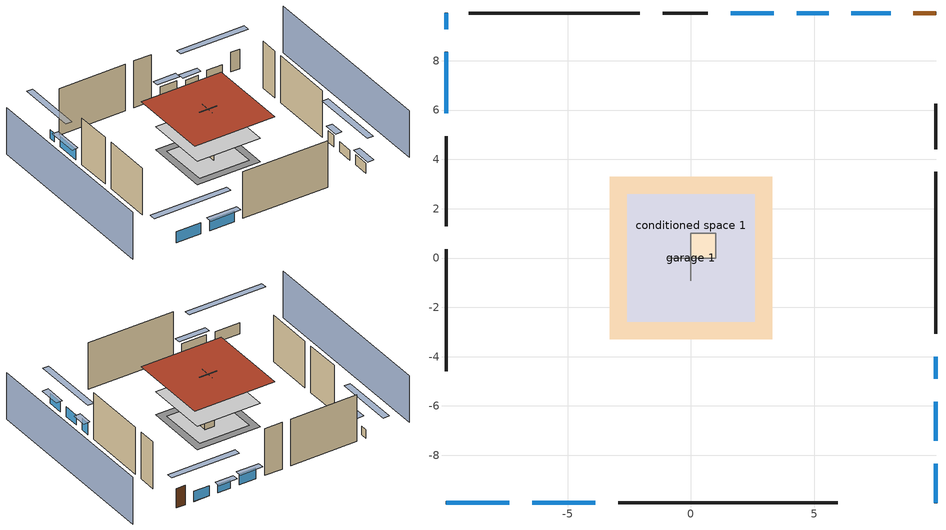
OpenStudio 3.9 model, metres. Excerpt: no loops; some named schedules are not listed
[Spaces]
conditioned space 1
 floor to garage 1 (Floor1 construction): -2.59,-2.59 -2.59,2.59 2.59,2.59 2.59,-2.59 z0
 floor foundation (Slab2 construction): -3.3,-3.3 -3.3,3.3 3.3,3.3 3.3,-3.3 z0
 floor adiabatic (AdiabaticFloorConstruction): -3.3,-3.3 -3.3,3.3 3.3,3.3 3.3,-3.3 z2.44
 wall outside (Wall3 construction): -2.96,-9.93 5.96,-9.93 z0:4.88
 wall outside (Wall4 construction): -9.93,0.36 -9.93,-4.6 z0:4.88
 wall outside (Wall7 construction): -2.08,9.93 -9.01,9.93 z0:4.88
 wall outside (Wall8 construction): 9.93,-3.08 9.93,3.49 z0:4.88
 wall outside (AdiabaticWallConstruction): -9.94,-9.93 -7.38,-9.93 / -6.45,-9.93 -3.89,-9.93 / 3.36,9.93 1.61,9.93 z0:1.16; -9.93,9.94 -9.93,9.28 / 5.58,9.93 4.28,9.93 z0:0.89; -9.93,8.35 -9.93,5.87 z0:1.1; 8.09,9.93 6.51,9.93 z0:1.07; 9.93,-7.42 9.93,-5.83 / 9.93,-9.94 9.93,-8.35 z0:1.04; 9.93,-4.9 9.93,-4 z0:1.19
 wall outside (AdiabaticWallConstruction 1): 9.94,9.93 9.02,9.93 z0:2.03
 wall to garage 1 (Wall5 construction): 0.91,0 -0.91,0 z0:4.88
 wall to garage 1 (Wall6 construction): 0,0.91 0,-0.91 z0:4.88
 window (WindowConstruction): -9.93,-9.93 -7.38,-9.93 z0:1.16
 window (WindowConstruction 1): -6.45,-9.93 -3.89,-9.93 z0:1.16
 window (WindowConstruction 2): -9.93,9.93 -9.93,9.28 z0:0.88
 window (WindowConstruction 3): -9.93,8.35 -9.93,5.87 z0:1.1
 window (WindowConstruction 4): 8.09,9.93 6.51,9.93 z0:1.07
 window (WindowConstruction 5): 5.58,9.93 4.29,9.93 z0:0.88
 window (WindowConstruction 6): 3.36,9.93 1.61,9.93 z0:1.16
 window (WindowConstruction 7): 9.93,-7.42 9.93,-5.83 z0:1.04
 window (WindowConstruction 8): 9.93,-4.9 9.93,-4 z0:1.19
 window (WindowConstruction 9): 9.93,-9.93 9.93,-8.35 z0:1.04
 door (Door): 9.93,9.93 9.02,9.93 z0:2.03
 ceiling adiabatic (AdiabaticFloorConstruction): 3.3,-3.3 3.3,3.3 -3.3,3.3 -3.3,-3.3 z2.44
 roof outside (Roof1 construction): -4.2,4.2 -4.2,-4.2 4.2,-4.2 4.2,4.2 z4.88
garage 1
 floor foundation (Slab1 construction): -2.59,-2.59 -2.59,2.59 2.59,2.59 2.59,-2.59 z0
 wall outside (Wall1 construction): -9.93,4.94 -9.93,1.29 z0:4.88
 wall outside (Wall2 construction): 0.68,9.93 -1.15,9.93 z0:4.88
 wall outside (Wall9 construction): 9.93,4.42 9.93,6.25 z0:4.88
central ac and furnace airloop ret air space
 floor adiabatic (AdiabaticConst): 0,0 0,1 1,1 1,0 z0
 wall adiabatic (AdiabaticConst): 0,1 0,0 1,0 1,1 0,1 z0:1
 ceiling adiabatic (AdiabaticConst): 1,0 1,1 0,1 0,0 z1
shading: 14.51,-9.93 14.51,9.93 / -14.51,9.93 -14.51,-9.93 z0:4.88; -4.63,-9.93 -12.68,-9.93 -12.68,-10.54 -4.63,-10.54 z3.9; -3.58,-9.93 -6.75,-9.93 -6.75,-10.54 -3.58,-10.54 z1.46; -9.93,6.54 -9.93,12.68 -10.54,12.68 -10.54,6.54 z3.63; -9.93,5.57 -9.93,8.66 -10.54,8.66 -10.54,5.57 z1.4; 3.76,9.93 10.84,9.93 10.84,10.54 3.76,10.54 z3.81; 3.98,9.93 5.88,9.93 5.88,10.54 3.98,10.54 z1.19; 1.3,9.93 3.66,9.93 3.66,10.54 1.3,10.54 z1.46; 9.93,-3.09 9.93,-10.16 10.54,-10.16 10.54,-3.09 z3.78; 9.93,-3.7 9.93,-5.21 10.54,-5.21 10.54,-3.7 z1.49; 9.93,-8.04 9.93,-10.24 10.54,-10.24 10.54,-8.04 z1.34
[Site]
Portland Intl Arpt_OR: Latitude {deg}=45.59; Longitude {deg}=-122.6; Time Zone {hr}=-8; Elevation {m}=33; Terrain=Suburbs; Keep Site Location Information=Yes
[Site:GroundTemperature:Shallow]
10.2558, 8.96328, 8.85977, 9.47314, 11.9355, 14.3863, 16.5111, 17.8571, 17.9714, 16.8767, 14.8061, 12.4304
[Site:WaterMainsTemperature]
Calculation Method=Schedule; Temperature Schedule=mains temperature schedule
[Building]
Building 1
[Material] Roughness=Rough
Name | Thickness {m} | Conductivity {W/m-K} | Density {kg/m3} | Specific Heat {J/kg-K} | Thermal Absorptance | Solar Absorptance | Visible Absorptance
asphalt or fiberglass shingles | 0.00635 | 0.162714 | 1121.4 | 1465.45 | 0.9 | 0.85 | 0.85
roof rigid ins | 0.103632 | 0.029427 | 32.04 | 1214.23 | 0.9 | 0.7 | 0.7
osb sheathing 0.75 in. | 0.01905 | 0.115458 | 512.64 | 1214.23 | 0.9 | 0.7 | 0.7
roof stud and cavity | 0.2032 | 0.0828465 | 78.34581 | 1123.46 | 0.9 | 0.7 | 0.7
gypsum board | 0.0127 | 0.160291 | 801 | 837.4 | 0.9 | 0.6 | 0.6
wood siding | 0.0254 | 0.102417 | 544.68 | 1172.36 | 0.9 | 0.85 | 0.85
osb sheathing 0.5 in. | 0.0127 | 0.115458 | 512.64 | 1214.23 | 0.9 | 0.7 | 0.7
wall stud and cavity | 0.1397 | 0.727959 | 139.0536 | 1170.24 | 0.9 | 0.6 | 0.6
wall stud and cavity 1 | 0.1397 | 0.550994 | 139.0536 | 1170.24 | 0.9 | 0.7 | 0.7
osb sheathing 0.5 in. 1; osb sheathing 0.5 in. 2 | 0.0127 | 0.115458 | 512.64 | 1214.23
wall stud and cavity 2 | 0.1397 | 0.335416 | 139.0536 | 1170.24 | 0.9 | 0.7 | 0.7
floor stud and cavity | 0.1397 | 0.923637 | 92.3553 | 1139.71 | 0.9 | 0.7 | 0.7
floor covering | 0.0127 | 0.0433444 | 54.468 | 1339.84 | 0.9 | 0.6 | 0.6
concrete 4.0 in. | 0.1016 | 1.803125 | 2242.8 | 837.4 | 0.9 | 0.7 | 0.7
floor covering 1 | 0.0127 | 0.0450781 | 54.468 | 1339.84 | 0.9 | 0.9 | 0.9
wood siding 1; wood siding 2 | 0.0254 | 0.102417 | 544.68 | 1172.36
wall rigid ins; floor rigid ins | 0.512978 | 0.029427 | 32.04 | 1214.23 | 0.9 | 0.7 | 0.7
wall stud and cavity 3 | 0.0889 | 0.380278 | 52.3479 | 1209.89 | 0.9 | 0.7 | 0.7
door material | 0.04445 | 0.0612267 | 512.64 | 1214.23 | 0.9 | 0.7 | 0.7
floor stud and cavity 1 | 0.1397 | 1.75129 | 37.0049 | 1207.88 | 0.9 | 0.7 | 0.7
wall stud and cavity 4 | 0.0889 | 0.391764 | 83.0341 | 1211.67 | 0.9 | 0.7 | 0.7
furniture material conditioned space 1; furniture material garage 1 | 0.1524 | 0.115458 | 640.8 | 1214.23 | 0.9 | 0.6 | 0.6
[Construction]
Roof1 construction: asphalt or fiberglass shingles, roof rigid ins, osb sheathing 0.75 in., roof stud and cavity, gypsum board
Wall1 construction; Wall2 construction: wood siding, osb sheathing 0.5 in., wall stud and cavity
Wall3 construction; Wall4 construction: wood siding, osb sheathing 0.5 in., wall stud and cavity 1, gypsum board
Wall5 construction: osb sheathing 0.5 in. 1, wall stud and cavity 2, gypsum board
Wall6 construction: osb sheathing 0.5 in. 2, wall stud and cavity 2, gypsum board
Wall7 construction; Wall8 construction: wood siding, osb sheathing 0.5 in. 1, wall stud and cavity 1, gypsum board
Wall9 construction: wood siding, osb sheathing 0.5 in. 1, wall stud and cavity
Floor1 construction: floor stud and cavity, osb sheathing 0.75 in., floor covering
Slab1 construction: concrete 4.0 in.
Slab2 construction: concrete 4.0 in., floor covering 1
WindowConstruction; WindowConstruction 1; WindowConstruction 2; WindowConstruction 3; WindowConstruction 4; WindowConstruction 5; WindowConstruction 6; WindowConstruction 7; WindowConstruction 8; WindowConstruction 9: WindowMaterial
AdiabaticWallConstruction: wood siding 1, wall rigid ins, wall stud and cavity 3, gypsum board
Door: door material
AdiabaticWallConstruction 1: wood siding 2, wall rigid ins, wall stud and cavity 3, gypsum board
AdiabaticFloorConstruction: floor stud and cavity 1, floor rigid ins, osb sheathing 0.75 in., floor covering
PartitionWallConstruction: gypsum board, wall stud and cavity 4, gypsum board
furniture construction conditioned space 1: furniture material conditioned space 1
furniture construction garage 1: furniture material garage 1
AdiabaticConst: Adiabatic
[WindowMaterial:SimpleGlazingSystem]
WindowMaterial: U-Factor {W/m2-K}=2.78222; Solar Heat Gain Coefficient=0.56
[Material:NoMass]
Adiabatic: Roughness=Rough; Thermal Resistance {m2-K/W}=176.1
[ThermalZone] Multiplier=1; Use Ideal Air Loads=No
Name | Volume {m3} | Thermostat
conditioned space | 278.185 | conditioned space temperature setpoint
garage | 65.242
central ac and furnace airloop ret air zone | 1
[Sizing:Zone] Zone Cooling Design Supply Air Temperature Input Method=SupplyAirTemperature; Zone Cooling Design Supply Air Temperature {C}=14; Zone Cooling Design Supply Air Temperature Difference {deltaC}=11.11; Zone Heating Design Supply Air Temperature Input Method=SupplyAirTemperature; Zone Heating Design Supply Air Temperature {C}=40; Zone Heating Design Supply Air Temperature Difference {deltaC}=11.11; Zone Cooling Design Supply Air Humidity Ratio {kg-H2O/kg-air}=0.0085; Zone Heating Design Supply Air Humidity Ratio {kg-H2O/kg-air}=0.008; Cooling Design Air Flow Method=DesignDay; Heating Design Air Flow Method=DesignDay; Account for Dedicated Outdoor Air System=No; Dedicated Outdoor Air System Control Strategy=NeutralSupplyAir; Dedicated Outdoor Air Low Setpoint Temperature for Design {C}=autosize; Dedicated Outdoor Air High Setpoint Temperature for Design {C}=autosize; Zone Load Sizing Method=Sensible Load Only No Latent Load; Zone Latent Cooling Design Supply Air Humidity Ratio Input Method=HumidityRatioDifference; Zone Cooling Design Supply Air Humidity Ratio Difference {kgWater/kgDryAir}=0.005; Zone Latent Heating Design Supply Air Humidity Ratio Input Method=HumidityRatioDifference; Zone Humidification Design Supply Air Humidity Ratio Difference {kgWater/kgDryAir}=0.005; Sizing Option=Coincident
garage; central ac and furnace airloop ret air zone
[Space]
Name | Thermal Zone | Volume {m3}
conditioned space 1 | conditioned space | 278.185
garage 1 | garage | 65.242
central ac and furnace airloop ret air space | central ac and furnace airloop ret air zone
[ThermostatSetpoint:DualSetpoint]
conditioned space temperature setpoint: Heating Setpoint Temperature Schedule=heating setpoint; Cooling Setpoint Temperature Schedule=cooling setpoint; Temperature Difference Between Cutout And Setpoint {deltaC}=0
[Foundation:Kiva] Wall Height Above Grade {m}=0.1016; Wall Depth Below Slab {m}=0.2032
Name | Initial Indoor Air Temperature {C}
Foundation Kiva 1 | 13.4258
Foundation Kiva 2 | 21.1111
[Foundation:Kiva:Settings]
Soil Conductivity {W/m-K}=1.3848; Soil Density {kg/m3}=1842.3; Soil Specific Heat {J/kg-K}=418.7; Ground Solar Absorptivity=0.9; Ground Thermal Absorptivity=0.9; Ground Surface Roughness {m}=0.03; Far-Field Width {m}=40; Deep-Ground Boundary Condition=ZeroFlux; Deep-Ground Depth {m}=40; Minimum Cell Dimension {m}=0.2; Maximum Cell Growth Coefficient=3; Simulation Timestep=Timestep
[SurfaceProperty:ExposedFoundationPerimeter] Exposed Perimeter Calculation Method=TotalExposedPerimeter
Name | Total Exposed Perimeter {m}
Slab1 | 14.6304
Slab2 | 24.20112
[SurfaceProperty:IncidentSolarMultiplier] Incident Solar Multiplier=1; Incident Solar Multiplier Schedule=trans schedule winter=0.85 summer=0.7
Window1; Window2; Window3; Window4; Window5; Window6; Window7; Window8; Window9; Window10
[InternalMass:Definition] Design Level Calculation Method=SurfaceArea
Name | Construction | Surface Area {m2}
partition wall mass | PartitionWallConstruction | 114.085
furniture mass conditioned space 1 | furniture construction conditioned space 1 | 45.63397
furniture mass garage 1 | furniture construction garage 1 | 2.67561
[InternalMass] Multiplier=1
Name | Internal Mass Definition | Space or SpaceType
partition wall mass | partition wall mass | conditioned space 1
furniture mass conditioned space 1 | furniture mass conditioned space 1 | conditioned space 1
furniture mass garage 1 | furniture mass garage 1 | garage 1
[Fan:SystemModel]
central ac and furnace supply fan: Availability Schedule=Always On Discrete; Design Maximum Air Flow Rate {m3/s}=0.533773; Speed Control Method=Discrete; Electric Power Minimum Flow Rate Fraction=0.2; Design Pressure Rise {Pa}=500; Motor Efficiency=1; Motor In Air Stream Fraction=1; Design Electric Power Consumption {W}=autosize; Design Power Sizing Method=PowerPerFlow; Electric Power Per Unit Flow Rate {W/(m3/s)}=794.58; Electric Power Per Unit Flow Rate Per Unit Pressure {W-s/m3-Pa}=1.66667; Fan Total Efficiency=0.7; Motor Loss Radiative Fraction=0; Speed Flow Fraction 1=0.91954; Speed Electric Power Fraction 1=0.77752; Speed Flow Fraction 2=1; Speed Electric Power Fraction 2=1
[EnergyManagementSystem:Sensor]
Name | Output Variable or Output Meter Index Key | Output Variable or Output Meter
central_ac_and_furnace_supply_fan_s; central_ac_and_furnace_supply_fan_s_1 | central ac and furnace supply fan | Fan Electricity Energy
water_heater_T_set | water heater setpoint | Schedule Value
out_pb_s |  | Site Outdoor Air Barometric Pressure
out_wt_s |  | Site Outdoor Air Humidity Ratio
site_vw_s |  | Site Wind Speed
cool_season | cooling season schedule | Schedule Value
central_ac_and_furnace_airloop_Fan_RTF_s | central ac and furnace supply fan | Fan Runtime Fraction Speed 1
central_ac_and_furnace_airloop_Fan_RTF_s_1 | central ac and furnace supply fan | Fan Runtime Fraction Speed 2
central_ac_and_furnace_airloop_AH_MFR_s | Node 5 | System Node Mass Flow Rate
central_ac_and_furnace_airloop_AH_VFR_s | Node 5 | System Node Current Density Volume Flow Rate
central_ac_and_furnace_airloop_AH_Tout_s | Node 5 | System Node Temperature
central_ac_and_furnace_airloop_AH_Wout_s | Node 5 | System Node Humidity Ratio
central_ac_and_furnace_airloop_RA_T_s | Node 8 | System Node Temperature
central_ac_and_furnace_airloop_Ra_W_s | Node 8 | System Node Humidity Ratio
central_ac_and_furnace_airloop_0_DZ_T_s | garage | Zone Air Temperature
central_ac_and_furnace_airloop_0_DZ_W_s | garage | Zone Mean Air Humidity Ratio
natural_vent_s | natural vent schedule | Schedule Value
htg_sp_s | heating setpoint | Schedule Value
clg_sp_s | cooling setpoint | Schedule Value
mech_vent_range_fan_0_sch_s | mech vent range fan 0 schedule | Schedule Value
mech_vent_bath_fan_0_sch_s | mech vent bath fan 0 schedule | Schedule Value
clothes_dryer_exhaust_0_sch_s | clothes_dryer | Schedule Value
htg_load_cond |  | Heating:EnergyTransfer:Zone:CONDITIONED SPACE
clg_load_cond |  | Cooling:EnergyTransfer:Zone:CONDITIONED SPACE
htg_load_duct |  | Heating:EnergyTransfer:Zone:CENTRAL AC AND FURNACE AIRLOOP RET AIR ZONE
clg_load_duct |  | Cooling:EnergyTransfer:Zone:CENTRAL AC AND FURNACE AIRLOOP RET AIR ZONE
s_conv | Floor1 | Surface Inside Face Convection Heat Gain Energy
s_ig | Floor1 | Surface Inside Face Internal Gains Radiation Heat Gain Energy
s_sol | Floor1 | Surface Inside Face Solar Radiation Heat Gain Energy
s_lgt | Floor1 | Surface Inside Face Lights Radiation Heat Gain Energy
s_surf | Floor1 | Surface Inside Face Net Surface Thermal Radiation Heat Gain Energy
s_conv_1 | inferred conditioned ceiling | Surface Inside Face Convection Heat Gain Energy
s_ig_1 | inferred conditioned ceiling | Surface Inside Face Internal Gains Radiation Heat Gain Energy
s_sol_1 | inferred conditioned ceiling | Surface Inside Face Solar Radiation Heat Gain Energy
s_lgt_1 | inferred conditioned ceiling | Surface Inside Face Lights Radiation Heat Gain Energy
s_surf_1 | inferred conditioned ceiling | Surface Inside Face Net Surface Thermal Radiation Heat Gain Energy
s_conv_2 | inferred conditioned floor | Surface Inside Face Convection Heat Gain Energy
s_ig_2 | inferred conditioned floor | Surface Inside Face Internal Gains Radiation Heat Gain Energy
s_sol_2 | inferred conditioned floor | Surface Inside Face Solar Radiation Heat Gain Energy
s_lgt_2 | inferred conditioned floor | Surface Inside Face Lights Radiation Heat Gain Energy
s_surf_2 | inferred conditioned floor | Surface Inside Face Net Surface Thermal Radiation Heat Gain Energy
s_conv_3 | Roof1 | Surface Inside Face Convection Heat Gain Energy
s_ig_3 | Roof1 | Surface Inside Face Internal Gains Radiation Heat Gain Energy
s_sol_3 | Roof1 | Surface Inside Face Solar Radiation Heat Gain Energy
s_lgt_3 | Roof1 | Surface Inside Face Lights Radiation Heat Gain Energy
s_surf_3 | Roof1 | Surface Inside Face Net Surface Thermal Radiation Heat Gain Energy
s_conv_4 | Slab2 | Surface Inside Face Convection Heat Gain Energy
s_ig_4 | Slab2 | Surface Inside Face Internal Gains Radiation Heat Gain Energy
s_sol_4 | Slab2 | Surface Inside Face Solar Radiation Heat Gain Energy
s_lgt_4 | Slab2 | Surface Inside Face Lights Radiation Heat Gain Energy
s_surf_4 | Slab2 | Surface Inside Face Net Surface Thermal Radiation Heat Gain Energy
ss_sol | Door1 | Surface Inside Face Solar Radiation Heat Gain Energy
ss_lgt | Door1 | Surface Inside Face Lights Radiation Heat Gain Energy
ss_conv | Door1 | Surface Inside Face Convection Heat Gain Energy
ss_ig | Door1 | Surface Inside Face Internal Gains Radiation Heat Gain Energy
ss_surf | Door1 | Surface Inside Face Net Surface Thermal Radiation Heat Gain Energy
ss_conv_1 | Window1 | Surface Inside Face Convection Heat Gain Energy
ss_ig_1 | Window1 | Surface Inside Face Internal Gains Radiation Heat Gain Energy
ss_surf_1 | Window1 | Surface Inside Face Net Surface Thermal Radiation Heat Gain Energy
ss_trans_in | Window1 | Surface Window Transmitted Solar Radiation Rate
ss_back_out | Window1 | Surface Window Shortwave from Zone Back Out Window Heat Transfer Rate
ss_trans_out | Window1 | Surface Inside Face Initial Transmitted Diffuse Transmitted Out Window Solar Radiation Rate
ss_conv_2 | Window10 | Surface Inside Face Convection Heat Gain Energy
ss_ig_2 | Window10 | Surface Inside Face Internal Gains Radiation Heat Gain Energy
ss_surf_2 | Window10 | Surface Inside Face Net Surface Thermal Radiation Heat Gain Energy
ss_trans_in_1 | Window10 | Surface Window Transmitted Solar Radiation Rate
ss_back_out_1 | Window10 | Surface Window Shortwave from Zone Back Out Window Heat Transfer Rate
ss_trans_out_1 | Window10 | Surface Inside Face Initial Transmitted Diffuse Transmitted Out Window Solar Radiation Rate
ss_conv_3 | Window2 | Surface Inside Face Convection Heat Gain Energy
ss_ig_3 | Window2 | Surface Inside Face Internal Gains Radiation Heat Gain Energy
ss_surf_3 | Window2 | Surface Inside Face Net Surface Thermal Radiation Heat Gain Energy
ss_trans_in_2 | Window2 | Surface Window Transmitted Solar Radiation Rate
ss_back_out_2 | Window2 | Surface Window Shortwave from Zone Back Out Window Heat Transfer Rate
ss_trans_out_2 | Window2 | Surface Inside Face Initial Transmitted Diffuse Transmitted Out Window Solar Radiation Rate
ss_conv_4 | Window3 | Surface Inside Face Convection Heat Gain Energy
ss_ig_4 | Window3 | Surface Inside Face Internal Gains Radiation Heat Gain Energy
ss_surf_4 | Window3 | Surface Inside Face Net Surface Thermal Radiation Heat Gain Energy
ss_trans_in_3 | Window3 | Surface Window Transmitted Solar Radiation Rate
ss_back_out_3 | Window3 | Surface Window Shortwave from Zone Back Out Window Heat Transfer Rate
ss_trans_out_3 | Window3 | Surface Inside Face Initial Transmitted Diffuse Transmitted Out Window Solar Radiation Rate
ss_conv_5 | Window4 | Surface Inside Face Convection Heat Gain Energy
ss_ig_5 | Window4 | Surface Inside Face Internal Gains Radiation Heat Gain Energy
ss_surf_5 | Window4 | Surface Inside Face Net Surface Thermal Radiation Heat Gain Energy
ss_trans_in_4 | Window4 | Surface Window Transmitted Solar Radiation Rate
[OtherEquipment:Definition] Design Level Calculation Method=EquipmentLevel
Name | Design Level {W} | Fraction Latent | Fraction Radiant | Fraction Lost
water heater sens; central ac and furnace airloop_0 SupSensLkToCond; central ac and furnace airloop_0 SupCondToLv; central ac and furnace airloop_0 RetCondToRP; central ac and furnace airloop_0 RetSensLkToRP; central ac and furnace airloop_0 SupCondToDZ; central ac and furnace airloop_0 RetCondToDZ; central ac and furnace airloop_0 SupSensLkToDZ; mech vent house fan sensible load | 0 | 0 | 0 | 0
water heater lat; central ac and furnace airloop_0 SupLatLkToCond; central ac and furnace airloop_0 RetLatLkToRP; central ac and furnace airloop_0 SupLatLkToDZ; mech vent house fan latent load | 0 | 1 | 0 | 0
water heater energy adjustment1 | 0.01 | 0 | 0 | 1
clothes dryer 2 | 0 | 0.015 | 0.081 | 0.85
cooking range 2 | 2015.53 | 0.16 | 0.384 | 0.2
general water use sensible | -79.8895 | 0 | 0.6 | 0
general water use latent | 81.0615 | 1 | 0 | 0
[OtherEquipment]
Name | Other Equipment Definition | Space or SpaceType | Schedule | Fuel Type
water heater sens | water heater sens | conditioned space 1 | Always On Discrete
water heater lat | water heater lat | conditioned space 1 | Always On Discrete
water heater energy adjustment1 | water heater energy adjustment1 | conditioned space 1 | Always On Discrete | Electricity
clothes dryer 1 | clothes dryer 2 | conditioned space 1 | clothes_dryer | Electricity
cooking range 1 | cooking range 2 | conditioned space 1 | cooking_range | NaturalGas
general water use sensible | general water use sensible | conditioned space 1 | general water use schedule
general water use latent | general water use latent | conditioned space 1 | general water use schedule
central ac and furnace airloop_0 SupSensLkToCond | central ac and furnace airloop_0 SupSensLkToCond | conditioned space 1 | Always On Discrete
central ac and furnace airloop_0 SupLatLkToCond | central ac and furnace airloop_0 SupLatLkToCond | conditioned space 1 | Always On Discrete
central ac and furnace airloop_0 SupCondToLv | central ac and furnace airloop_0 SupCondToLv | conditioned space 1 | Always On Discrete
central ac and furnace airloop_0 RetCondToRP | central ac and furnace airloop_0 RetCondToRP | central ac and furnace airloop ret air space | Always On Discrete
central ac and furnace airloop_0 RetSensLkToRP | central ac and furnace airloop_0 RetSensLkToRP | central ac and furnace airloop ret air space | Always On Discrete
central ac and furnace airloop_0 RetLatLkToRP | central ac and furnace airloop_0 RetLatLkToRP | central ac and furnace airloop ret air space | Always On Discrete
central ac and furnace airloop_0 SupCondToDZ | central ac and furnace airloop_0 SupCondToDZ | garage 1 | Always On Discrete
central ac and furnace airloop_0 RetCondToDZ | central ac and furnace airloop_0 RetCondToDZ | garage 1 | Always On Discrete
central ac and furnace airloop_0 SupSensLkToDZ | central ac and furnace airloop_0 SupSensLkToDZ | garage 1 | Always On Discrete
central ac and furnace airloop_0 SupLatLkToDZ | central ac and furnace airloop_0 SupLatLkToDZ | garage 1 | Always On Discrete
mech vent house fan sensible load | mech vent house fan sensible load | conditioned space 1 | Always On Discrete
mech vent house fan latent load | mech vent house fan latent load | conditioned space 1 | Always On Discrete
[ElectricEquipment:Definition] Design Level Calculation Method=EquipmentLevel
Name | Design Level {W} | Fraction Latent | Fraction Radiant | Fraction Lost
clothes washer | 453.767 | 0.03 | 0.162 | 0.7
clothes dryer | 8514.89 | 0.015 | 0.081 | 0.85
fridge | 41.5354 | 0 | 0.6 | 0
cooking range | 68.7728 | 0.16 | 0.384 | 0.2
misc tv | 327.934 | 0 | 0.6 | 0
misc plug loads | 194.007 | 0.021 | 0.558 | 0.049
whole house fan; mech vent house fan | 0 | 0 | 0 | 1
mech vent house fan cfis | 0 | 0 | 0 | 0
mech vent range fan 0; mech vent bath fan 0 | 30 | 0 | 0 | 1
[ElectricEquipment] Space or SpaceType=conditioned space 1
Name | Electric Equipment Definition | Schedule
clothes washer | clothes washer | clothes_washer
clothes dryer | clothes dryer | clothes_dryer
fridge | fridge | fridge schedule
cooking range | cooking range | cooking_range
misc tv | misc tv | plug_loads_tv
misc plug loads | misc plug loads | plug_loads_other
whole house fan | whole house fan | Always On Discrete
mech vent house fan | mech vent house fan | mech vent house fan schedule
mech vent house fan cfis | mech vent house fan cfis | mech vent house fan cfis schedule
mech vent range fan 0 | mech vent range fan 0 | mech vent range fan 0 schedule
mech vent bath fan 0 | mech vent bath fan 0 | mech vent bath fan 0 schedule
[WaterUse:Equipment:Definition]
clothes washer: Peak Flow Rate {m3/s}=8.23424e-06
[Lights:Definition] Design Level Calculation Method=LightingLevel; Fraction Radiant=0.6; Fraction Visible=0.2; Return Air Fraction=0
Name | Lighting Level {W}
interior lighting | 240.503
garage lighting | 10.6371
[Lights] Fraction Replaceable=1
Name | Lights Definition | Space or SpaceType | Schedule
interior lighting | interior lighting | conditioned space 1 | lighting_interior
garage lighting | garage lighting | garage 1 | lighting_garage
[Exterior:Lights:Definition]
exterior lighting: Design Level {W}=6.19068
[Exterior:Lights]
exterior lighting: Exterior Lights Definition=exterior lighting; Schedule=exterior lighting schedule
[People:Definition]
occupants: Number of People Calculation Method=People; Number of People {people}=4; Fraction Radiant=0.314171; Sensible Heat Fraction=0.56303; Carbon Dioxide Generation Rate {m3/s-W}=0; Enable ASHRAE 55 Comfort Warnings=No; Mean Radiant Temperature Calculation Type=EnclosureAveraged
[People]
occupants: People Definition=occupants; Space or SpaceType=conditioned space 1; Number of People Schedule=occupants; Activity Level Schedule=occupants activity schedule; Multiplier=1
[ZoneMixing] Schedule=Always On Continuous; Design Flow Rate Calculation Method=Flow/Zone; Design Flow Rate {m3/s}=0
Name | Zone or Space | Source Zone or Space
central ac and furnace airloop_0 ZoneMixDZToCond mix | conditioned space | garage
central ac and furnace airloop_0 ZoneMixCondToDZ mix | garage | conditioned space
[SpaceInfiltration:DesignFlowRate] Schedule=Always On Discrete; Design Flow Rate Calculation Method=Flow/Space; Design Flow Rate {m3/s}=0
Name | Space or SpaceType
natural vent flow; whole house fan flow; infil flow | conditioned space 1
garage 1 duct leakage imbalance infil flow | garage 1
[SpaceInfiltration:EffectiveLeakageArea]
infil garage 1: Space or SpaceType=garage 1; Schedule=Always On Discrete; Effective Air Leakage Area {cm2}=407.755; Stack Coefficient=0.000129147; Wind Coefficient=4.38083e-05
